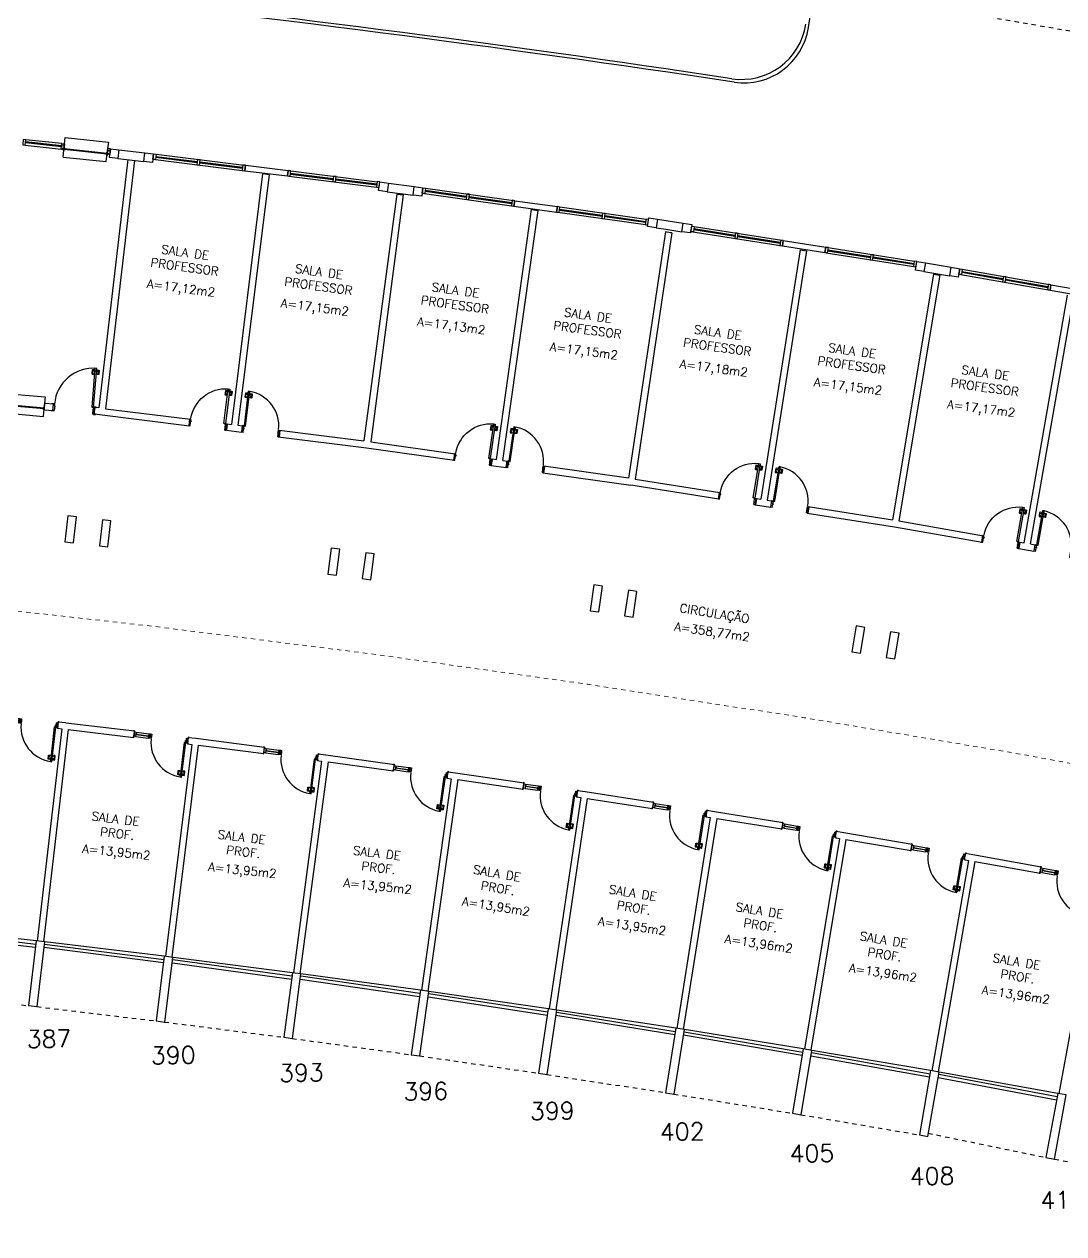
# Model space of a CAD drawing. Extents: x -165 to 137, y 302 to 416.
# Drawn here: x 27.03 to 50.95, y 325.82 to 353.65 of the extents above; entities that cross this region are included whole.
import ezdxf
from ezdxf.enums import TextEntityAlignment as Align

# ---------------------------------------------------------------- set-up
doc = ezdxf.new("R2010")
doc.units = 0
doc.header["$LTSCALE"] = 0.02
doc.header["$MEASUREMENT"] = 0
doc.linetypes.add('HIDDEN', pattern=[0.375, 0.25, -0.125])
doc.linetypes.add('HIDDEN2', pattern=[0.1875, 0.125, -0.0625])
doc.layers.get('0').update_dxf_attribs({"linetype": 'CONTINUOUS'})
doc.layers.get('DEFPOINTS').update_dxf_attribs({"linetype": 'CONTINUOUS'})
doc.layers.add('2H', color=1, linetype='HIDDEN', lineweight=15)
for name, color, linetype in [('AR-BNC', 1, 'CONTINUOUS'), ('AR-COR-VT2', 162, 'CONTINUOUS'), ('AR-EST-CNC', 83, 'CONTINUOUS'), ('AR-EST-PIL', 114, 'CONTINUOUS'), ('AR-REV', 2, 'CONTINUOUS'), ('AR-TXT-CNG', 11, 'CONTINUOUS'), ('AR-TXT-CONG', 2, 'CONTINUOUS'), ('AREA', 2, 'CONTINUOUS'), ('BL-ESQ-02', 2, 'CONTINUOUS'), ('BL-ESQ-VT1', 1, 'CONTINUOUS'), ('BL-HTC', 1, 'CONTINUOUS'), ('DT-ESQ-CRT', 43, 'CONTINUOUS'), ('DT-ESQ-VT2', 2, 'CONTINUOUS'), ('ESQ', 1, 'CONTINUOUS'), ('ESTR', 3, 'CONTINUOUS'), ('PISO', 1, 'CONTINUOUS'), ('PORTA', 2, 'CONTINUOUS'), ('PROJ', 1, 'HIDDEN2'), ('TEXTO', 2, 'CONTINUOUS'), ('USO1', 2, 'CONTINUOUS'), ('ÁREA', 2, 'CONTINUOUS')]:
    doc.layers.add(name, color=color, linetype=linetype)
doc.styles.add('1', font='romans.shx', dxfattribs={"height": 1.1})
doc.styles.add('ROMANS', font='romans', dxfattribs={"height": 0.002})
doc.styles.add('UNB-100', font='simplex.shx', dxfattribs={"height": 0.2})
doc.styles.add('UNB-100-1', font='simplex.shx', dxfattribs={"height": 0.2})
doc.dimstyles.new('1-600', dxfattribs={"dimtxt": 1.1, "dimasz": 2.5, "dimexe": 2, "dimexo": 4, "dimgap": 0.2, "dimtad": 1, "dimdec": 0, "dimzin": 4, "dimdsep": 46, "dimlunit": 6, "dimtxsty": '1', "dimblk1": 'NONE', "dimblk2": 'NONE', "dimsah": 1, "dimcen": 0, "dimclrd": 2, "dimclre": 2, "dimclrt": 2, "dimadec": 0, "dimazin": 0, "dimtfac": 1, "dimtdec": 0, "dimtmove": 2, "dimatfit": 3, "dimldrblk": 'NONE', "dimfxl": 0, "dimtolj": 1, "dimtzin": 0, "dimarcsym": 0})

# ---------------------------------------------------------------- blocks, each defined once
blk = doc.blocks.new('*D83')
at = {"layer": 'DEFPOINTS', "color": 0, "transparency": 16777216}
for p in [(14.186, 333.887), (14.071, 332.392), (91.984, 319.123), (64.658, 318.156), (91.543, 317.69)]:
    blk.add_point(p, dxfattribs=at)
at = {"layer": 'USO1', "color": 2, "lineweight": -2, "transparency": 16777216}
for p, q in [((13.764, 328.404), (13.418, 323.917)), ((90.368, 313.866), (89.045, 309.565))]:
    blk.add_line(p, q, dxfattribs=at)
blk.add_arc((-13.34, -23.512), 350.458, 72.913, 85.59592, dxfattribs=at)
at = {"layer": 'USO1', "color": 2, "transparency": 16777216, "insert": (52.142, 321.537), "char_height": 1.1, "attachment_point": 5, "rotation": 349.2545, "style": '1'}
blk.add_mtext('\\A1;Matemática', dxfattribs=at)
blk = doc.blocks.new('_NONE')
at = {"color": 0, "linetype": 'ByBlock'}
blk.add_circle((0, 0), 0.25, dxfattribs=at)
blk = doc.blocks.new('ef01-p')
at = {"layer": 'BL-HTC'}
for points in [[(-0.964, -0.039), (-1.9, -0.039), (-1.9, -0.029), (-0.964, -0.029)], [(-0.005, -0.045), (-1.897, -0.044), (-1.897, -0.056), (-0.005, -0.057)], [(-0.933, -0.039), (-0.933, -0.029), (-0.004, -0.029), (-0.004, -0.039)]]:
    blk.add_hatch(color=256, dxfattribs=at).paths.add_polyline_path(points)
at = {"layer": 'AR-BNC'}
for p, q in [((-1.903, 0.221), (-0.002, 0.221)), ((-1.903, 0.073), (-1.903, 0.221)), ((-0.002, 0.221), (-0.002, 0.073)), ((-1.903, -0.042), (-1.903, -0.041)), ((-1.903, -0.229), (-1.903, -0.073)), ((-1.903, -0.229), (-0.002, -0.229)), ((-0.002, -0.042), (-0.002, -0.041)), ((-0.002, -0.229), (-0.002, -0.044))]:
    blk.add_line(p, q, dxfattribs=at)
at = {"layer": 'DT-ESQ-CRT', "ltscale": 0.1}
for p, q in [((-1.903, -0.042), (-1.888, -0.042)), ((-0.975, -0.04), (-0.963, -0.04)), ((-0.975, -0.041), (-0.923, -0.041)), ((-0.975, -0.043), (-0.923, -0.043)), ((-0.961, -0.015), (-0.961, -0.038)), ((-0.96, -0.013), (-0.938, -0.013)), ((-0.96, -0.016), (-0.96, -0.04)), ((-0.958, -0.015), (-0.939, -0.015)), ((-0.938, -0.016), (-0.938, -0.041)), ((-0.936, -0.015), (-0.936, -0.041)), ((-0.935, -0.04), (-0.923, -0.04))]:
    blk.add_line(p, q, dxfattribs=at)
for points in [[(-1.902, -0.043), (-1.89, -0.043, 1), (-1.89, -0.04), (-1.902, -0.04, -0.414214), (-1.903, -0.039), (-1.903, 0.056), (-1.903, 0.056), (-1.903, 0.073, 0.414214), (-1.905, 0.075), (-1.918, 0.075, 1), (-1.918, 0.073), (-1.906, 0.073, -0.414214), (-1.905, 0.072), (-1.905, 0.031), (-1.905, -0.04, 0.414214), (-1.903, -0.042, 0.414214), (-1.905, -0.044), (-1.905, -0.068), (-1.905, -0.073, -0.414214), (-1.906, -0.074), (-1.918, -0.074, 1), (-1.918, -0.075), (-1.905, -0.075, 0.414214), (-1.903, -0.073), (-1.903, -0.068), (-1.903, -0.044)], [(-0.002, 0.057), (-0.002, -0.039, -0.414214), (-0.003, -0.04), (-0.015, -0.04, 1), (-0.015, -0.043), (-0.003, -0.043, -0.414214), (-0.002, -0.044), (-0.002, -0.068)], [(-0.002, -0.042, 0.414214), (0, -0.04), (0, 0.031)], [(0, 0.031), (0, 0.072, -0.414214), (0.001, 0.073), (0.013, 0.073, 1), (0.013, 0.075), (0, 0.075, 0.414214), (-0.002, 0.073), (-0.002, 0.056)], [(0, -0.068), (0, -0.044, 0.414214), (-0.002, -0.042), (-0.015, -0.042)], [(-0.002, -0.068), (-0.002, -0.073, 0.414214), (0, -0.075), (0.013, -0.075, 1), (0.013, -0.074), (0.001, -0.074, -0.414214), (0, -0.073), (0, -0.068)]]:
    blk.add_lwpolyline(points, format="xyb", dxfattribs=at)
for points in [[(-1.893, -0.016), (-1.903, -0.016), (-1.903, -0.015), (-1.893, -0.015, -0.414214), (-1.891, -0.017), (-1.891, -0.025, -0.414214), (-1.893, -0.027), (-1.903, -0.027), (-1.903, -0.026), (-1.893, -0.026, 0.414214), (-1.892, -0.025), (-1.892, -0.017, 0.414214)], [(-1.875, -0.043), (-1.902, -0.043, 0.414214), (-1.903, -0.044), (-1.903, -0.057, 0.414214), (-1.902, -0.058), (-1.875, -0.058, 1), (-1.875, -0.057), (-1.901, -0.057, -0.414214), (-1.902, -0.056), (-1.902, -0.045, -0.414214), (-1.901, -0.044), (-1.875, -0.044, 1)], [(-0.971, -0.016), (-0.961, -0.016), (-0.961, -0.015), (-0.972, -0.015, 0.414214), (-0.974, -0.017), (-0.974, -0.025, 0.414214), (-0.972, -0.027), (-0.961, -0.027), (-0.961, -0.026), (-0.971, -0.026, -0.414214), (-0.972, -0.025), (-0.972, -0.017, -0.414214)], [(-0.926, -0.016), (-0.936, -0.016), (-0.936, -0.015), (-0.926, -0.015, -0.414214), (-0.924, -0.017), (-0.924, -0.025, -0.414214), (-0.926, -0.027), (-0.936, -0.027), (-0.936, -0.026), (-0.926, -0.026, 0.414214), (-0.925, -0.025), (-0.925, -0.017, 0.414214)], [(-0.03, -0.043), (-0.003, -0.043, -0.414214), (-0.002, -0.044), (-0.002, -0.057, -0.414214), (-0.003, -0.058), (-0.03, -0.058, -1), (-0.03, -0.057), (-0.004, -0.057, 0.414214), (-0.003, -0.056), (-0.003, -0.045, 0.414214), (-0.004, -0.044), (-0.03, -0.044, -1)], [(-0.012, -0.016), (-0.002, -0.016), (-0.002, -0.015), (-0.012, -0.015, 0.414214), (-0.014, -0.017), (-0.014, -0.025, 0.414214), (-0.012, -0.027), (-0.002, -0.027), (-0.002, -0.026), (-0.012, -0.026, -0.414214), (-0.013, -0.025), (-0.013, -0.017, -0.414214)]]:
    blk.add_lwpolyline(points, format="xyb", close=True, dxfattribs=at)
for centre, radius, start, end in [((-0.975, -0.041), 0.00152, 90, 270), ((-0.963, -0.038), 0.00152, 270, 360), ((-0.96, -0.015), 0.00152, 90, 180), ((-0.961, -0.04), 0.00152, 270, 0), ((-0.958, -0.016), 0.00152, 90, 180), ((-0.939, -0.016), 0.00152, 0, 90), ((-0.938, -0.015), 0.00152, 0, 90), ((-0.937, -0.041), 0.00076, 180, 0), ((-0.935, -0.041), 0.00076, 90, 270), ((-0.923, -0.041), 0.00152, 270, 90)]:
    blk.add_arc(centre, radius, start, end, dxfattribs=at)
at = {"layer": 'DT-ESQ-VT2'}
for points in [[(-0.964, -0.039), (-1.9, -0.039), (-1.9, -0.029), (-0.964, -0.029), (-0.964, -0.039)], [(-1.897, -0.044), (-0.005, -0.045), (-0.005, -0.057), (-1.897, -0.056)], [(-0.933, -0.039), (-0.933, -0.029), (-0.004, -0.029), (-0.004, -0.039), (-0.933, -0.039)]]:
    blk.add_lwpolyline(points, close=True, dxfattribs=at)
blk = doc.blocks.new('conj pm01-p')
at = {"layer": 'BL-ESQ-02', "color": 1}
for p, q in [((-1.202, 0.05), (-0.902, 0.05)), ((-1.202, 0.003), (-0.902, 0.003)), ((-1.202, -0.003), (-0.902, -0.003)), ((-1.202, -0.05), (-0.902, -0.05))]:
    blk.add_line(p, q, dxfattribs=at)
at = {"layer": 'BL-ESQ-02'}
for p, q in [((-0.04, 0.05), (-0.01, 0.05)), ((-0.04, 0.05), (-0.04, -0.05)), ((-0.01, 0.05), (-0.01, -0.05)), ((-0.04, -0.05), (-0.01, -0.05))]:
    blk.add_line(p, q, dxfattribs=at)
for points in [[(-1.242, 0.053), (-1.242, 0.075), (-1.265, 0.075), (-1.265, 0.076), (-1.242, 0.076), (-1.242, 0.053)], [(-0.872, 0.05), (-0.842, 0.05), (-0.842, -0.05), (-0.872, -0.05)], [(-0.842, 0), (-0.842, -0.015), (-0.832, -0.015), (-0.832, 0)], [(-0.04, 0), (-0.04, -0.015), (-0.05, -0.015), (-0.05, 0)], [(0, 0.053), (0, 0.075), (0.022, 0.075), (0.022, 0.076), (-0.001, 0.076), (-0.001, 0.053)], [(-1.242, -0.053), (-1.242, -0.075), (-1.265, -0.075), (-1.265, -0.076), (-1.242, -0.076), (-1.242, -0.053)], [(-0.041, -0.851), (-0.041, -0.051), (-0.076, -0.051), (-0.076, -0.851)], [(-0.041, -0.051), (-0.066, -0.051), (-0.066, -0.05), (-0.041, -0.05)], [(-0.04, -0.05), (-0.04, -0.025), (-0.041, -0.025), (-0.041, -0.05)], [(0, -0.053), (0, -0.075), (0.022, -0.075), (0.022, -0.076), (-0.001, -0.076), (-0.001, -0.053)]]:
    blk.add_lwpolyline(points, close=True, dxfattribs=at)
at = {"layer": 'BL-ESQ-02', "color": 1}
for points in [[(-1.202, -0.05), (-1.242, -0.05), (-1.242, 0.05), (-1.202, 0.05)], [(-1.202, 0.003), (-1.202, 0.018), (-1.192, 0.018), (-1.192, 0.003)], [(-0.902, 0.003), (-0.902, 0.018), (-0.912, 0.018), (-0.912, 0.003)], [(-0.902, 0.05), (-0.872, 0.05), (-0.872, -0.05), (-0.902, -0.05)], [(-1.202, -0.003), (-1.202, -0.018), (-1.192, -0.018), (-1.192, -0.003)], [(-0.902, -0.003), (-0.902, -0.018), (-0.912, -0.018), (-0.912, -0.003)], [(-0.076, -0.822), (-0.076, -0.77), (-0.083, -0.77), (-0.083, -0.822)], [(-0.041, -0.822), (-0.041, -0.77), (-0.034, -0.77), (-0.034, -0.822)]]:
    blk.add_lwpolyline(points, close=True, dxfattribs=at)
at = {"layer": 'BL-ESQ-02'}
blk.add_lwpolyline([(-0.01, -0.04), (0, -0.04), (0, 0.04), (-0.01, 0.04)], dxfattribs=at)
at = {"layer": 'BL-ESQ-02', "color": 1}
for points in [[(-0.083, -0.805), (-0.127, -0.805, -0.414214), (-0.136, -0.796), (-0.136, -0.716, -0.414214), (-0.127, -0.707), (-0.098, -0.707), (-0.098, -0.725), (-0.118, -0.725), (-0.118, -0.787), (-0.083, -0.787)], [(-0.034, -0.805), (0.01, -0.805, 0.414214), (0.019, -0.796), (0.019, -0.716, 0.414214), (0.01, -0.707), (-0.019, -0.707), (-0.019, -0.725), (0.001, -0.725), (0.001, -0.787), (-0.034, -0.787)]]:
    blk.add_lwpolyline(points, format="xyb", dxfattribs=at)
blk.add_arc((-0.041, -0.051), 0.801, 181.0013, 267.4949, dxfattribs=at)
blk = doc.blocks.new('pm02-p')
at = {"layer": 'BL-ESQ-02'}
for p, q in [((0.01, 0), (0.01, 0.15)), ((0.04, 0.15), (0.01, 0.15)), ((0.04, 0), (0.04, 0.125)), ((0.04, 0), (0.01, 0))]:
    blk.add_line(p, q, dxfattribs=at)
at = {"layer": 'BL-ESQ-02', "color": 1}
for points in [[(0.034, 0.905), (-0.01, 0.905, 0.414214), (-0.019, 0.896), (-0.019, 0.816, 0.414214), (-0.01, 0.807), (0.019, 0.807), (0.019, 0.825), (-0.001, 0.825), (-0.001, 0.887), (0.034, 0.887)], [(0.083, 0.905), (0.127, 0.905, -0.414214), (0.136, 0.896), (0.136, 0.816, -0.414214), (0.127, 0.807), (0.098, 0.807), (0.098, 0.825), (0.118, 0.825), (0.118, 0.887), (0.083, 0.887)]]:
    blk.add_lwpolyline(points, format="xyb", dxfattribs=at)
for points in [[(0.041, 0.922), (0.041, 0.87), (0.034, 0.87), (0.034, 0.922)], [(0.076, 0.922), (0.076, 0.87), (0.083, 0.87), (0.083, 0.922)]]:
    blk.add_lwpolyline(points, close=True, dxfattribs=at)
at = {"layer": 'BL-ESQ-02'}
for points in [[(0.041, 0.951), (0.041, 0.151), (0.076, 0.151), (0.076, 0.951)], [(0.04, 0.15), (0.04, 0.125), (0.041, 0.125), (0.041, 0.15)], [(0.04, 0.075), (0.04, 0.09), (0.05, 0.09), (0.05, 0.075)], [(0.041, 0.151), (0.066, 0.151), (0.066, 0.15), (0.041, 0.15)], [(0.842, 0.1), (0.842, 0.115), (0.832, 0.115), (0.832, 0.1)], [(0.872, 0), (0.842, 0), (0.842, 0.15), (0.872, 0.15)]]:
    blk.add_lwpolyline(points, close=True, dxfattribs=at)
blk.add_lwpolyline([(0.01, 0.14), (0, 0.14), (0, 0.01), (0.01, 0.01)], dxfattribs=at)
at = {"layer": 'BL-ESQ-02', "color": 1}
blk.add_arc((0.041, 0.151), 0.801, 1.0013, 87.4949, dxfattribs=at)
blk = doc.blocks.new('pm03-p')
at = {"layer": 'PORTA', "color": 1}
for points in [[(-0.074, 1.009), (-0.118, 1.009, 0.414214), (-0.127, 1), (-0.127, 0.92, 0.414214), (-0.118, 0.911), (-0.089, 0.911), (-0.089, 0.929), (-0.109, 0.929), (-0.109, 0.991), (-0.074, 0.991)], [(-0.02, 1.009), (0.024, 1.009, -0.414214), (0.033, 1), (0.033, 0.92, -0.414214), (0.024, 0.911), (-0.005, 0.911), (-0.005, 0.929), (0.015, 0.929), (0.015, 0.991), (-0.02, 0.991)]]:
    blk.add_lwpolyline(points, format="xyb", dxfattribs=at)
for points in [[(-0.067, 1.026), (-0.067, 0.974), (-0.074, 0.974), (-0.074, 1.026)], [(-0.027, 1.026), (-0.027, 0.974), (-0.02, 0.974), (-0.02, 1.026)]]:
    blk.add_lwpolyline(points, close=True, dxfattribs=at)
at = {"layer": 'PORTA'}
for points in [[(-0.067, 1.05), (-0.067, 0.15), (-0.027, 0.15), (-0.027, 1.05)], [(-0.988, 0.161), (-0.938, 0.161), (-0.938, 0.151), (-0.988, 0.151)], [(-0.928, 0.15), (-0.928, 0.109), (-0.918, 0.109), (-0.918, 0), (-0.953, 0), (-0.953, 0.15)], [(-0.026, 0.15), (-0.026, 0.109), (-0.036, 0.109), (-0.036, 0), (-0.001, 0), (-0.001, 0.15)], [(0.034, 0.161), (-0.016, 0.161), (-0.016, 0.151), (0.034, 0.151)], [(-0.988, -0.001), (-0.938, -0.001), (-0.938, -0.011), (-0.988, -0.011)], [(0.034, -0.001), (-0.016, -0.001), (-0.016, -0.011), (0.034, -0.011)]]:
    blk.add_lwpolyline(points, close=True, dxfattribs=at)
at = {"layer": 'PORTA', "color": 1}
blk.add_arc((-0.027, 0.15), 0.9, 90, 180, dxfattribs=at)
blk = doc.blocks.new('perfil u-535-ch16')
at = {"layer": 'DT-ESQ-CRT'}
blk.add_lwpolyline([(0.007, 0.001), (0.007, 0.019, 0.439365), (0.007, 0.02, 0.439365), (0.006, 0.019), (0.006, 0.002, -0.414214), (0.005, 0.002), (-0.005, 0.002, -0.414214), (-0.006, 0.002), (-0.006, 0.019, 0.439365), (-0.007, 0.02, 0.439365), (-0.008, 0.019), (-0.008, 0.001, 0.414214), (-0.006, 0), (0.006, 0, 0.414214)], format="xyb", close=True, dxfattribs=at)
at = {"layer": 'AR-TXT-CNG', "insert": (-0.008, 0.01), "char_height": 0.00259, "width": 0.03112, "attachment_point": 1}
blk.add_mtext('U-535\\PCH16 ', dxfattribs=at)
blk = doc.blocks.new('ef02-p')
at = {"layer": 'ESQ'}
for p, q in [((-1.001, 0.221), (-0.002, 0.221)), ((-1.001, 0.073), (-1.001, 0.221)), ((-0.002, 0.221), (-0.002, 0.073)), ((-1.001, -0.042), (-1.001, -0.041)), ((-1.001, -0.229), (-1.001, -0.073)), ((-1.001, -0.229), (-0.002, -0.229)), ((-0.002, -0.042), (-0.002, -0.041)), ((-0.002, -0.229), (-0.002, -0.044))]:
    blk.add_line(p, q, dxfattribs=at)
at = {"layer": 'ESQ', "ltscale": 0.1}
blk.add_line((-1.001, -0.042), (-0.986, -0.042), dxfattribs=at)
at = {"layer": 'ESQ'}
for points in [[(-1.003, -0.053), (-1.023, -0.053), (-1.023, -0.036), (-1.043, -0.036), (-1.043, -0.053), (-1.063, -0.053), (-1.063, 0.017), (-1.049, 0.017), (-1.049, 0.032), (-1.048, 0.032), (-1.048, 0.038), (-1.063, 0.038), (-1.063, 0.073), (-1.003, 0.073), (-1.003, 0.038), (-1.018, 0.038), (-1.018, 0.031), (-1.016, 0.031), (-1.016, 0.017), (-1.003, 0.017)], [(0, -0.053), (0.02, -0.053), (0.02, -0.036), (0.04, -0.036), (0.04, -0.053), (0.06, -0.053), (0.06, 0.017), (0.046, 0.017), (0.046, 0.032), (0.045, 0.032), (0.045, 0.038), (0.06, 0.038), (0.06, 0.073), (0, 0.073), (0, 0.038), (0.015, 0.038), (0.015, 0.031), (0.013, 0.031), (0.013, 0.017), (0, 0.017)], [(-0.999, -0.039), (-0.999, -0.029), (-0.004, -0.029), (-0.004, -0.039), (-0.999, -0.039)], [(-0.995, -0.044), (-0.005, -0.045), (-0.005, -0.057), (-0.995, -0.056)]]:
    blk.add_lwpolyline(points, close=True, dxfattribs=at)
at = {"layer": 'ESQ', "ltscale": 0.1}
for points in [[(-1, -0.043), (-0.988, -0.043, 1), (-0.988, -0.04), (-1, -0.04, -0.414214), (-1.001, -0.039), (-1.001, 0.056), (-1.001, 0.056), (-1.001, 0.073, 0.414214), (-1.003, 0.075), (-1.016, 0.075, 1), (-1.016, 0.073), (-1.004, 0.073, -0.414214), (-1.003, 0.072), (-1.003, 0.031), (-1.003, -0.04, 0.414214), (-1.001, -0.042, 0.414214), (-1.003, -0.044), (-1.003, -0.068), (-1.003, -0.073, -0.414214), (-1.004, -0.074), (-1.016, -0.074, 1), (-1.016, -0.075), (-1.003, -0.075, 0.414214), (-1.001, -0.073), (-1.001, -0.068), (-1.001, -0.044)], [(-0.002, 0.057), (-0.002, -0.039, -0.414214), (-0.003, -0.04), (-0.015, -0.04, 1), (-0.015, -0.043), (-0.003, -0.043, -0.414214), (-0.002, -0.044), (-0.002, -0.068)], [(-0.002, -0.042, 0.414214), (0, -0.04), (0, 0.031)], [(0, 0.031), (0, 0.072, -0.414214), (0.001, 0.073), (0.013, 0.073, 1), (0.013, 0.075), (0, 0.075, 0.414214), (-0.002, 0.073), (-0.002, 0.056)], [(0, -0.068), (0, -0.044, 0.414214), (-0.002, -0.042), (-0.015, -0.042)], [(-0.002, -0.068), (-0.002, -0.073, 0.414214), (0, -0.075), (0.013, -0.075, 1), (0.013, -0.074), (0.001, -0.074, -0.414214), (0, -0.073), (0, -0.068)]]:
    blk.add_lwpolyline(points, format="xyb", dxfattribs=at)
for points in [[(-0.991, -0.016), (-1.001, -0.016), (-1.001, -0.015), (-0.991, -0.015, -0.414214), (-0.989, -0.017), (-0.989, -0.025, -0.414214), (-0.991, -0.027), (-1.001, -0.027), (-1.001, -0.026), (-0.991, -0.026, 0.414214), (-0.99, -0.025), (-0.99, -0.017, 0.414214)], [(-0.973, -0.043), (-1, -0.043, 0.414214), (-1.001, -0.044), (-1.001, -0.057, 0.414214), (-1, -0.058), (-0.973, -0.058, 1), (-0.973, -0.057), (-0.999, -0.057, -0.414214), (-1, -0.056), (-1, -0.045, -0.414214), (-0.999, -0.044), (-0.973, -0.044, 1)], [(-0.03, -0.043), (-0.003, -0.043, -0.414214), (-0.002, -0.044), (-0.002, -0.057, -0.414214), (-0.003, -0.058), (-0.03, -0.058, -1), (-0.03, -0.057), (-0.004, -0.057, 0.414214), (-0.003, -0.056), (-0.003, -0.045, 0.414214), (-0.004, -0.044), (-0.03, -0.044, -1)], [(-0.012, -0.016), (-0.002, -0.016), (-0.002, -0.015), (-0.012, -0.015, 0.414214), (-0.014, -0.017), (-0.014, -0.025, 0.414214), (-0.012, -0.027), (-0.002, -0.027), (-0.002, -0.026), (-0.012, -0.026, -0.414214), (-0.013, -0.025), (-0.013, -0.017, -0.414214)]]:
    blk.add_lwpolyline(points, format="xyb", close=True, dxfattribs=at)
at = {"layer": 'ESQ'}
for p in [(-1.01, -0.074), (0.007, -0.074)]:
    blk.add_blockref('perfil u-535-ch16', p, dxfattribs=at)

msp = doc.modelspace()

# ---------------------------------------------------------------- linework, layer by layer
at = {"color": 1}
for points in [[(27.304, 332.56), (24.55, 332.867)], [(30.254, 332.206), (27.503, 332.537)], [(33.201, 331.829), (30.459, 332.181)], [(36.145, 331.426), (33.399, 331.802)], [(36.212, 331.417), (36.169, 331.423)], [(39.092, 330.999), (36.343, 331.399)], [(42.021, 330.549), (39.283, 330.97)], [(44.954, 330.074), (42.219, 330.518)], [(47.883, 329.575), (45.152, 330.041)], [(50.808, 329.051), (48.08, 329.54)]]:
    msp.add_lwpolyline(points, dxfattribs=at)
at = {"layer": '2H'}
msp.add_arc((-13.492, -24.369), 366.755, 72.94715, 85.55544, dxfattribs=at)
at = {"layer": 'AR-COR-VT2', "color": 6}
msp.add_line((28.271, 340.037), (28.271, 340.037), dxfattribs=at)
at = {"layer": 'AR-EST-CNC'}
for points in [[(29.189, 350.562), (28.991, 350.585), (29.014, 350.784), (29.212, 350.761)], [(29.984, 350.47), (29.785, 350.493), (29.808, 350.692), (30.007, 350.669)], [(35.384, 349.798), (35.185, 349.824), (35.212, 350.022), (35.41, 349.996)], [(36.177, 349.692), (35.978, 349.719), (36.005, 349.917), (36.203, 349.891)], [(41.57, 348.967), (41.372, 348.997), (41.402, 349.194), (41.6, 349.165)], [(42.361, 348.849), (42.163, 348.878), (42.193, 349.076), (42.391, 349.046)], [(47.73, 347.961), (47.533, 347.994), (47.566, 348.191), (47.763, 348.158)], [(48.519, 347.83), (48.322, 347.862), (48.355, 348.06), (48.552, 348.027)]]:
    msp.add_lwpolyline(points, close=True, dxfattribs=at)
at = {"layer": 'AR-EST-PIL'}
for points in [[(29.189, 350.562), (28.991, 350.585), (29.014, 350.784), (29.212, 350.761)], [(29.984, 350.47), (29.785, 350.493), (29.808, 350.692), (30.007, 350.669)], [(35.384, 349.798), (35.185, 349.824), (35.212, 350.022), (35.41, 349.996)], [(36.177, 349.692), (35.978, 349.719), (36.005, 349.917), (36.203, 349.891)], [(41.57, 348.967), (41.372, 348.997), (41.402, 349.194), (41.6, 349.165)], [(42.361, 348.849), (42.163, 348.878), (42.193, 349.076), (42.391, 349.046)], [(47.73, 347.961), (47.533, 347.994), (47.566, 348.191), (47.763, 348.158)], [(48.519, 347.83), (48.322, 347.862), (48.355, 348.06), (48.552, 348.027)]]:
    msp.add_lwpolyline(points, close=True, dxfattribs=at)
at = {"layer": 'AR-REV'}
for p, q in [((29.415, 350.536), (28.752, 344.823)), ((29.566, 350.519), (28.905, 344.806)), ((32.516, 350.206), (31.8, 344.445)), ((32.665, 350.187), (31.949, 344.427)), ((32.665, 350.187), (32.516, 350.206)), ((35.41, 349.996), (36.003, 349.917)), ((35.603, 349.743), (34.848, 344.065)), ((35.751, 349.723), (35.006, 344.044)), ((35.384, 349.798), (35.977, 349.719)), ((35.603, 349.743), (35.751, 349.723)), ((35.755, 349.748), (35.755, 349.748)), ((37.893, 343.636), (38.704, 349.386)), ((38.041, 343.615), (38.853, 349.365)), ((38.704, 349.386), (38.853, 349.365)), ((41.6, 349.165), (42.191, 349.076)), ((41.783, 348.872), (40.936, 343.205)), ((41.932, 348.85), (41.084, 343.183)), ((41.57, 348.967), (41.792, 348.934)), ((41.792, 348.934), (42.162, 348.878)), ((44.882, 348.463), (43.976, 342.725)), ((44.882, 348.463), (45.03, 348.439)), ((45.03, 348.439), (44.125, 342.702)), ((47.948, 347.899), (47.006, 342.246)), ((47.73, 347.961), (48.32, 347.863)), ((47.763, 348.158), (48.353, 348.06)), ((47.948, 347.899), (48.096, 347.875)), ((48.096, 347.875), (47.154, 342.222)), ((50.036, 341.72), (51.033, 347.414)), ((50.184, 341.694), (51.181, 347.388)), ((27.517, 344.931), (27.704, 344.915)), ((27.492, 344.783), (27.494, 344.807)), ((27.492, 344.783), (27.691, 344.765)), ((28.652, 344.831), (28.639, 344.688)), ((28.639, 344.688), (30.837, 344.414)), ((28.752, 344.823), (28.652, 344.831)), ((28.905, 344.806), (30.856, 344.563)), ((30.856, 344.563), (30.837, 344.414)), ((31.701, 344.458), (31.683, 344.309)), ((31.683, 344.309), (32.03, 344.266)), ((31.701, 344.458), (31.8, 344.445)), ((31.949, 344.427), (32.048, 344.414)), ((32.048, 344.414), (32.03, 344.266)), ((32.894, 344.309), (32.875, 344.16)), ((32.894, 344.309), (34.848, 344.065)), ((32.875, 344.16), (34.905, 343.907)), ((35.006, 344.044), (36.949, 343.769)), ((34.905, 343.907), (36.929, 343.621)), ((36.949, 343.769), (36.929, 343.621)), ((37.794, 343.65), (37.773, 343.501)), ((37.773, 343.501), (38.119, 343.452)), ((37.794, 343.65), (37.893, 343.636)), ((38.041, 343.615), (38.14, 343.601)), ((38.119, 343.452), (38.14, 343.601)), ((38.984, 343.481), (38.963, 343.333)), ((40.936, 343.205), (38.984, 343.481)), ((38.963, 343.333), (40.988, 343.046)), ((43.878, 342.741), (43.854, 342.592)), ((44.223, 342.686), (44.2, 342.537)), ((45.065, 342.553), (45.041, 342.404)), ((49.911, 341.588), (49.938, 341.737)), ((50.184, 341.694), (50.282, 341.676)), ((50.282, 341.677), (50.256, 341.528)), ((27.813, 337.601), (27.795, 337.452)), ((27.813, 337.601), (27.986, 337.582)), ((27.895, 337.441), (27.329, 332.557)), ((28.044, 337.424), (27.478, 332.54)), ((27.795, 337.452), (27.895, 337.441)), ((27.987, 337.581), (29.571, 337.391)), ((28.044, 337.424), (29.553, 337.242)), ((29.571, 337.391), (29.553, 337.242)), ((30.885, 337.082), (30.279, 332.203)), ((31.034, 337.064), (30.428, 332.185)), ((30.804, 337.243), (30.786, 337.094)), ((30.786, 337.094), (30.885, 337.082)), ((30.804, 337.243), (30.978, 337.222)), ((30.978, 337.222), (32.561, 337.019)), ((31.034, 337.064), (32.542, 336.87)), ((32.542, 336.87), (32.561, 337.019)), ((33.793, 336.861), (33.773, 336.712)), ((33.793, 336.861), (33.966, 336.838)), ((33.967, 336.838), (35.547, 336.622)), ((33.872, 336.699), (33.226, 331.825)), ((34.021, 336.679), (33.374, 331.806)), ((33.773, 336.712), (33.872, 336.699)), ((34.021, 336.679), (35.527, 336.473)), ((35.527, 336.473), (35.547, 336.622)), ((36.856, 336.291), (36.169, 331.423)), ((37.005, 336.27), (36.318, 331.402)), ((36.778, 336.453), (36.757, 336.305)), ((36.757, 336.305), (36.856, 336.291)), ((36.778, 336.453), (36.951, 336.43)), ((36.952, 336.43), (38.531, 336.2)), ((37.005, 336.27), (38.509, 336.052)), ((38.509, 336.052), (38.531, 336.2)), ((39.76, 336.021), (39.738, 335.873)), ((39.76, 336.021), (39.933, 335.996)), ((39.934, 335.996), (41.51, 335.754)), ((39.837, 335.859), (39.11, 330.996)), ((39.985, 335.836), (39.258, 330.974)), ((39.738, 335.873), (39.837, 335.859)), ((39.985, 335.836), (41.487, 335.605)), ((41.51, 335.754), (41.487, 335.605)), ((42.814, 335.401), (42.046, 330.545)), ((42.962, 335.378), (42.194, 330.522)), ((42.738, 335.565), (42.715, 335.417)), ((42.715, 335.417), (42.814, 335.401)), ((42.738, 335.565), (42.911, 335.538)), ((42.911, 335.538), (44.486, 335.283)), ((42.962, 335.378), (44.462, 335.135)), ((44.486, 335.283), (44.462, 335.135)), ((45.786, 334.92), (44.979, 330.07)), ((45.934, 334.895), (45.127, 330.045)), ((45.712, 335.084), (45.688, 334.936)), ((45.688, 334.936), (45.786, 334.92)), ((45.712, 335.084), (45.885, 335.056)), ((45.885, 335.056), (47.458, 334.787)), ((45.934, 334.895), (47.433, 334.639)), ((47.433, 334.639), (47.458, 334.787)), ((48.683, 334.578), (48.657, 334.43)), ((48.683, 334.578), (48.855, 334.548)), ((48.855, 334.548), (50.426, 334.267)), ((48.755, 334.413), (47.908, 329.57)), ((48.903, 334.387), (48.055, 329.545)), ((48.657, 334.43), (48.755, 334.413)), ((48.903, 334.387), (50.399, 334.119)), ((50.399, 334.119), (50.426, 334.267)), ((51.72, 333.882), (50.832, 329.047))]:
    msp.add_line(p, q, dxfattribs=at)
at = {"layer": 'AR-REV', "color": 6}
msp.add_line((36.905, 343.624), (36.905, 343.624), dxfattribs=at)
at = {"layer": 'AR-REV'}
for points in [[(29.212, 350.761), (29.808, 350.692)], [(29.189, 350.562), (29.785, 350.493)], [(32.123, 350.406), (33.106, 350.284)], [(32.107, 350.282), (33.091, 350.16)], [(38.315, 349.592), (39.297, 349.454)], [(38.298, 349.468), (39.279, 349.33)], [(44.473, 348.553), (45.452, 348.398)], [(44.492, 348.676), (45.471, 348.521)], [(50.652, 347.658), (51.629, 347.487)], [(50.631, 347.535), (51.607, 347.364)], [(41.084, 343.183), (43.036, 342.874), (43.013, 342.725), (40.988, 343.046)], [(43.878, 342.741), (43.976, 342.725)], [(44.125, 342.702), (44.223, 342.686)], [(43.854, 342.592), (44.2, 342.537)], [(45.041, 342.404), (47.055, 342.085), (49.072, 341.734)], [(45.065, 342.553), (47.006, 342.246)], [(47.154, 342.222), (49.098, 341.883), (49.072, 341.734)], [(49.911, 341.588), (50.256, 341.528)], [(49.938, 341.737), (50.036, 341.72)]]:
    msp.add_lwpolyline(points, dxfattribs=at)
msp.add_arc((-13.94, -24.193), 377.204, 81.48192, 81.50476, dxfattribs=at)
at = {"layer": 'BL-ESQ-VT1'}
msp.add_lwpolyline([(28.954, 350.791), (29.014, 350.784), (29, 350.658), (28.94, 350.665)], close=True, dxfattribs=at)
at = {"layer": 'ESQ'}
for p, q in [((27.897, 350.904), (27.072, 350.993)), ((27.058, 350.867), (27.884, 350.778)), ((27.889, 350.834), (27.064, 350.922)), ((27.892, 350.853), (27.066, 350.942)), ((32.123, 350.406), (32.107, 350.282)), ((33.091, 350.16), (33.106, 350.284)), ((38.315, 349.592), (38.298, 349.468)), ((39.279, 349.33), (39.297, 349.454)), ((44.492, 348.676), (44.473, 348.553)), ((45.452, 348.398), (45.471, 348.521)), ((50.652, 347.658), (50.631, 347.535)), ((24.535, 332.744), (27.287, 332.414)), ((24.544, 332.819), (27.296, 332.488)), ((27.487, 332.414), (30.236, 332.061)), ((27.496, 332.488), (30.245, 332.135)), ((30.443, 332.058), (33.182, 331.683)), ((30.453, 332.132), (33.191, 331.757)), ((33.381, 331.679), (36.124, 331.281)), ((33.392, 331.754), (36.135, 331.355)), ((36.324, 331.276), (39.07, 330.854)), ((36.335, 331.35), (39.081, 330.928)), ((39.275, 330.922), (42.01, 330.478)), ((39.263, 330.848), (41.999, 330.404)), ((42.198, 330.396), (44.93, 329.929)), ((42.211, 330.47), (44.942, 330.003)), ((45.13, 329.919), (47.858, 329.43)), ((45.143, 329.993), (47.871, 329.504)), ((48.057, 329.418), (50.781, 328.907)), ((48.071, 329.492), (50.795, 328.981))]:
    msp.add_line(p, q, dxfattribs=at)
for points in [[(27.072, 350.993), (27.012, 350.999), (26.999, 350.873), (27.058, 350.867)], [(27.897, 350.904), (27.957, 350.898), (27.943, 350.772), (27.884, 350.778)], [(29.993, 350.545), (30.007, 350.669), (30.066, 350.662), (30.051, 350.538)], [(31.065, 350.411), (31.081, 350.535), (31.022, 350.543), (31.007, 350.419)], [(32.107, 350.282), (32.123, 350.406), (32.064, 350.413), (32.049, 350.289)], [(33.149, 350.152), (33.165, 350.276), (33.106, 350.284), (33.091, 350.16)], [(34.192, 350.023), (34.207, 350.147), (34.148, 350.154), (34.133, 350.03)], [(35.194, 349.898), (35.21, 350.022), (35.152, 350.03), (35.135, 349.906)], [(36.188, 349.766), (36.204, 349.89), (36.263, 349.882), (36.246, 349.759)], [(37.258, 349.615), (37.276, 349.739), (37.217, 349.747), (37.2, 349.623)], [(38.298, 349.468), (38.315, 349.592), (38.257, 349.6), (38.239, 349.477)], [(39.338, 349.322), (39.355, 349.445), (39.297, 349.454), (39.279, 349.33)], [(40.378, 349.175), (40.395, 349.299), (40.337, 349.307), (40.319, 349.183)], [(41.378, 349.034), (41.396, 349.157), (41.338, 349.166), (41.319, 349.042)], [(42.368, 348.885), (42.387, 349.009), (42.445, 349), (42.426, 348.877)], [(43.436, 348.717), (43.455, 348.84), (43.397, 348.849), (43.378, 348.726)], [(44.473, 348.553), (44.492, 348.676), (44.434, 348.685), (44.415, 348.562)], [(45.51, 348.389), (45.53, 348.512), (45.471, 348.521), (45.452, 348.398)], [(46.547, 348.225), (46.567, 348.348), (46.509, 348.357), (46.489, 348.234)], [(47.545, 348.067), (47.566, 348.19), (47.508, 348.2), (47.487, 348.077)], [(48.532, 347.903), (48.552, 348.026), (48.61, 348.016), (48.59, 347.893)], [(49.597, 347.716), (49.618, 347.839), (49.56, 347.85), (49.538, 347.726)], [(50.631, 347.535), (50.652, 347.658), (50.594, 347.668), (50.573, 347.545)]]:
    msp.add_lwpolyline(points, close=True, dxfattribs=at)
for points in [[(29.993, 350.545), (32.107, 350.282)], [(30.057, 350.59), (31.013, 350.471)], [(30.06, 350.61), (31.016, 350.491)], [(30.066, 350.662), (32.091, 350.41)], [(31.072, 350.464), (32.055, 350.341)], [(31.074, 350.483), (32.058, 350.361)], [(33.106, 350.284), (35.152, 350.029)], [(33.12, 350.156), (35.194, 349.898)], [(33.156, 350.204), (34.139, 350.082)], [(33.158, 350.224), (34.142, 350.102)], [(34.198, 350.075), (35.142, 349.958)], [(34.2, 350.095), (35.145, 349.977)], [(36.263, 349.882), (38.284, 349.597)], [(36.188, 349.766), (38.298, 349.468)], [(36.253, 349.81), (37.207, 349.675)], [(36.256, 349.83), (37.21, 349.695)], [(37.266, 349.667), (38.247, 349.529)], [(37.268, 349.687), (38.25, 349.548)], [(39.297, 349.454), (41.338, 349.165)], [(39.308, 349.326), (41.378, 349.034)], [(39.345, 349.374), (40.326, 349.235)], [(39.348, 349.393), (40.329, 349.255)], [(40.385, 349.227), (41.327, 349.094)], [(40.388, 349.247), (41.33, 349.114)], [(42.368, 348.885), (44.473, 348.553)], [(42.434, 348.928), (43.386, 348.778)], [(42.437, 348.948), (43.389, 348.797)], [(42.445, 349), (44.461, 348.681)], [(43.444, 348.768), (44.423, 348.614)], [(43.447, 348.788), (44.426, 348.634)], [(45.471, 348.521), (47.507, 348.2)], [(45.521, 348.46), (46.5, 348.306)], [(45.481, 348.393), (47.545, 348.067)], [(45.518, 348.441), (46.497, 348.286)], [(46.556, 348.277), (47.496, 348.128)], [(46.559, 348.296), (47.499, 348.148)], [(48.532, 347.903), (50.631, 347.535)], [(48.598, 347.944), (49.547, 347.778)], [(48.602, 347.964), (49.551, 347.798)], [(48.61, 348.016), (50.621, 347.664)], [(49.606, 347.768), (50.582, 347.597)], [(49.609, 347.788), (50.585, 347.617)]]:
    msp.add_lwpolyline(points, dxfattribs=at)
at = {"layer": 'ESTR'}
for points in [[(29.189, 350.562), (28.991, 350.585), (29.014, 350.784), (29.212, 350.761)], [(29.984, 350.47), (29.785, 350.493), (29.808, 350.692), (30.007, 350.669)], [(35.384, 349.798), (35.185, 349.824), (35.212, 350.022), (35.41, 349.996)], [(36.177, 349.692), (35.978, 349.719), (36.005, 349.917), (36.203, 349.891)], [(41.57, 348.967), (41.372, 348.997), (41.402, 349.194), (41.6, 349.165)], [(42.361, 348.849), (42.163, 348.878), (42.193, 349.076), (42.391, 349.046)], [(47.73, 347.961), (47.533, 347.994), (47.566, 348.191), (47.763, 348.158)], [(48.519, 347.83), (48.322, 347.862), (48.355, 348.06), (48.552, 348.027)], [(28.234, 342.318), (28.035, 342.341), (27.966, 341.745), (28.165, 341.722)], [(28.234, 342.318), (28.035, 342.341), (27.966, 341.745), (28.165, 341.722)], [(29.028, 342.226), (28.83, 342.249), (28.761, 341.653), (28.959, 341.63)], [(29.028, 342.226), (28.83, 342.249), (28.761, 341.653), (28.959, 341.63)], [(34.292, 341.57), (34.094, 341.596), (34.015, 341.001), (34.213, 340.975)], [(34.292, 341.57), (34.094, 341.596), (34.015, 341.001), (34.213, 340.975)], [(35.085, 341.465), (34.887, 341.491), (34.808, 340.896), (35.006, 340.87)], [(35.085, 341.465), (34.887, 341.491), (34.808, 340.896), (35.006, 340.87)], [(40.337, 340.722), (40.139, 340.751), (40.05, 340.158), (40.248, 340.128)], [(40.337, 340.722), (40.139, 340.751), (40.05, 340.158), (40.248, 340.128)], [(41.128, 340.603), (40.93, 340.633), (40.841, 340.04), (41.039, 340.01)], [(41.128, 340.603), (40.93, 340.633), (40.841, 340.04), (41.039, 340.01)], [(46.367, 339.774), (46.17, 339.807), (46.071, 339.215), (46.268, 339.182)], [(46.367, 339.774), (46.17, 339.807), (46.071, 339.215), (46.268, 339.182)], [(47.156, 339.642), (46.959, 339.675), (46.86, 339.083), (47.057, 339.051)], [(47.156, 339.642), (46.959, 339.675), (46.86, 339.083), (47.057, 339.051)]]:
    msp.add_lwpolyline(points, close=True, dxfattribs=at)
for points in [[(27.304, 332.56), (27.131, 331.07), (27.33, 331.047), (27.503, 332.537), (27.304, 332.56)], [(30.254, 332.206), (30.069, 330.718), (30.267, 330.693), (30.452, 332.182), (30.254, 332.206)], [(33.201, 331.829), (33.004, 330.342), (33.202, 330.315), (33.399, 331.802), (33.201, 331.829)], [(36.145, 331.426), (35.935, 329.941), (36.133, 329.913), (36.343, 331.399), (36.145, 331.426)], [(39.085, 331), (38.863, 329.516), (39.061, 329.487), (39.283, 330.97), (39.085, 331)], [(42.021, 330.549), (41.787, 329.068), (41.985, 329.036), (42.219, 330.518), (42.021, 330.549)], [(44.954, 330.074), (44.708, 328.594), (44.905, 328.562), (45.152, 330.041), (44.954, 330.074)], [(47.883, 329.575), (47.624, 328.097), (47.821, 328.063), (48.08, 329.54), (47.883, 329.575)], [(50.808, 329.051), (50.537, 327.576), (50.733, 327.54), (51.004, 329.015), (50.808, 329.051)]]:
    msp.add_lwpolyline(points, dxfattribs=at)
at = {"layer": 'PISO'}
msp.add_line((45.072, 353.573), (45.819, 358.402), dxfattribs=at)
for centre, radius, start, end in [((-13.16, -22.598), 379.154, 81.42622, 83.91198), ((-13.16, -22.598), 379.224, 81.43671, 83.90148), ((43.531, 353.882), 1.5, 261.4367, 351.2057), ((43.589, 353.802), 1.5, 261.4262, 351.2057)]:
    msp.add_arc(centre, radius, start, end, dxfattribs=at)
at = {"layer": 'PROJ'}
for p, q in [((51.488, 353.423), (48.483, 353.94)), ((24.383, 331.376), (27.131, 331.07)), ((27.324, 331.047), (30.069, 330.718)), ((30.261, 330.694), (33.004, 330.342)), ((33.195, 330.316), (35.935, 329.941)), ((36.127, 329.914), (38.863, 329.516)), ((39.054, 329.487), (41.787, 329.068)), ((41.978, 329.037), (44.707, 328.595)), ((44.899, 328.562), (47.623, 328.097)), ((47.826, 328.136), (50.537, 327.576)), ((50.733, 327.54), (53.439, 327.032))]:
    msp.add_line(p, q, dxfattribs=at)

# ---------------------------------------------------------------- block references
for name, p, rotation in [('pm03-p', (28.64, 344.685), 355.2468211634477), ('ef01-p', (27.498, 344.857), 354.9964223032182), ('pm02-p', (32.029, 344.266), 352.9004871267993), ('pm02-p', (38.118, 343.452), 351.9433737248432), ('pm02-p', (44.199, 342.538), 351.0184092671105), ('pm02-p', (50.255, 341.528), 350.1297051839697), ('conj pm01-p', (27.804, 337.526), 353.626369982642), ('conj pm01-p', (30.795, 337.169), 353.1524199462774), ('conj pm01-p', (33.783, 336.786), 352.6784619333858), ('conj pm01-p', (36.768, 336.379), 352.2045860036492), ('conj pm01-p', (39.749, 335.947), 351.7305847989987), ('conj pm01-p', (42.726, 335.491), 351.2556934228714), ('conj pm01-p', (45.7, 335.01), 350.781474478859), ('conj pm01-p', (48.67, 334.504), 350.3085389136817), ('conj pm01-p', (51.635, 333.974), 349.8511694127126)]:
    msp.add_blockref(name, p, dxfattribs=dict(rotation=rotation))
at = {"xscale": -1}
for p, rotation in [((31.684, 344.309), 352.9004871268058), ((37.774, 343.501), 351.9433746223319), ((43.855, 342.592), 351.0262132531117), ((49.912, 341.588), 350.0709401243323)]:
    msp.add_blockref('pm02-p', p, dxfattribs=dict(at, rotation=rotation))
at = {"layer": 'ESQ', "rotation": 353.8629609837812}
msp.add_blockref('ef02-p', (28.946, 350.717), dxfattribs=at)

# ---------------------------------------------------------------- texts
at = {"layer": 'AR-TXT-CONG', "char_height": 0.4, "width": 1.1646, "attachment_point": 1, "rotation": 1.1119, "style": 'ROMANS'}
for s, insert in [('387', (27.085, 330.498)), ('390', (29.943, 330.12)), ('393', (32.89, 329.717)), ('396', (35.752, 329.29)), ('399', (38.662, 328.839)), ('402', (41.65, 328.362)), ('405', (44.634, 327.862)), ('408', (47.398, 327.339)), ('411', (50.404, 326.79))]:
    msp.add_mtext(s, dxfattribs=dict(at, insert=insert))
at = {"layer": 'AREA', "insert": (42.005, 339.898), "char_height": 0.2, "width": 1.68042, "attachment_point": 1, "rotation": 351.7824, "style": 'UNB-100-1'}
msp.add_mtext('A=358,77m2', dxfattribs=at)
at = {"layer": 'TEXTO', "char_height": 0.2, "attachment_point": 1}
for s, insert, width, rotation, style in [('\\pi0.061266;SALA DE \\P\\pi-0.1435;PROFESSOR', (30.142, 348.585), 1.39872, 352.1928, 'UNB-100'), ('\\pi0.061266;SALA DE \\P\\pi-0.1435;PROFESSOR', (33.221, 348.143), 1.39872, 352.1928, 'UNB-100'), ('\\pi0.061266;SALA DE \\P\\pi-0.1435;PROFESSOR', (36.36, 347.717), 1.39872, 352.1928, 'UNB-100'), ('\\pi0.061266;SALA DE \\P\\pi-0.1435;PROFESSOR', (39.408, 347.138), 1.39872, 352.1928, 'UNB-100'), ('\\pi0.061266;SALA DE \\P\\pi-0.1435;PROFESSOR', (42.396, 346.742), 1.39872, 352.1928, 'UNB-100'), ('\\pi0.061266;SALA DE \\P\\pi-0.1435;PROFESSOR', (45.485, 346.322), 1.39872, 352.1928, 'UNB-100'), ('\\pi0.061266;SALA DE \\P\\pi-0.1435;PROFESSOR', (48.549, 345.813), 1.39872, 352.1928, 'UNB-100'), ('CIRCULAÇÃO', (42.128, 340.324), 1.8078, 350.8867, 'UNB-100-1'), ('\\pi0.061266;SALA DE \\P\\pi0.29936;PROF.', (28.536, 335.542), 1.39872, 353.1537, 'UNB-100'), ('\\pi0.061266;SALA DE \\P\\pi0.29936;PROF.', (31.437, 335.122), 1.39872, 353.1537, 'UNB-100'), ('\\pi0.061266;SALA DE \\P\\pi0.29936;PROF.', (34.549, 334.754), 1.39872, 353.1537, 'UNB-100'), ('\\pi0.061266;SALA DE \\P\\pi0.29936;PROF.', (37.321, 334.319), 1.39872, 350.1034, 'UNB-100'), ('\\pi0.061266;SALA DE \\P\\pi0.29936;PROF.', (40.442, 333.864), 1.39872, 350.6542, 'UNB-100'), ('\\pi0.061266;SALA DE \\P\\pi0.29936;PROF.', (43.357, 333.458), 1.39872, 350.6542, 'UNB-100'), ('\\pi0.061266;SALA DE \\P\\pi0.29936;PROF.', (46.213, 332.786), 1.39872, 350.6542, 'UNB-100'), ('\\pi0.061266;SALA DE \\P\\pi0.29936;PROF.', (49.271, 332.283), 1.39872, 350.6542, 'UNB-100')]:
    msp.add_mtext(s, dxfattribs=dict(at, insert=insert, width=width, rotation=rotation, style=style))
at = {"layer": 'ÁREA', "style": 'UNB-100'}
for s, rotation, p in [('A=13,95m2', 354.0278, (29.141, 334.508)), ('A=13,95m2', 354.0278, (32.042, 334.088)), ('A=13,95m2', 354.0278, (35.154, 333.721)), ('A=13,95m2', 350.9775, (37.87, 333.255)), ('A=13,95m2', 351.5283, (41.001, 332.806)), ('A=13,96m2', 351.5283, (43.916, 332.399)), ('A=13,96m2', 351.5283, (46.773, 331.727)), ('A=13,96m2', 351.5283, (49.83, 331.224))]:
    msp.add_text(s, height=0.2, rotation=rotation, dxfattribs=at).set_placement(p, align=Align.CENTER)
at = {"layer": 'ÁREA', "char_height": 0.2, "width": 1.39872, "attachment_point": 1, "rotation": 352.5674, "style": 'UNB-100'}
for s, insert in [('A=17,12m2', (29.872, 347.785)), ('A=17,15m2', (32.951, 347.344)), ('A=17,13m2', (36.09, 346.917)), ('A=17,15m2', (39.138, 346.339)), ('A=17,18m2', (42.126, 345.943)), ('A=17,15m2', (45.215, 345.523)), ('A=17,17m2', (48.279, 345.014))]:
    msp.add_mtext(s, dxfattribs=dict(at, insert=insert))

# ---------------------------------------------------------------- dimensions: what is measured, and where the dimension line sits
at = {"layer": 'USO1'}
dim = msp.add_angular_dim_2l(base=(64.658, 318.156), line1=((91.543, 317.69), (91.984, 319.123)), line2=((14.186, 333.887), (14.071, 332.392)), text='Matemática', dimstyle='1-600', override={"dimazin": 1}, dxfattribs=at)
dim.commit()
dim.dimension.update_dxf_attribs({"geometry": '*D83', "text_midpoint": (52.142, 321.537)})

doc.saveas('drawing.dxf')
